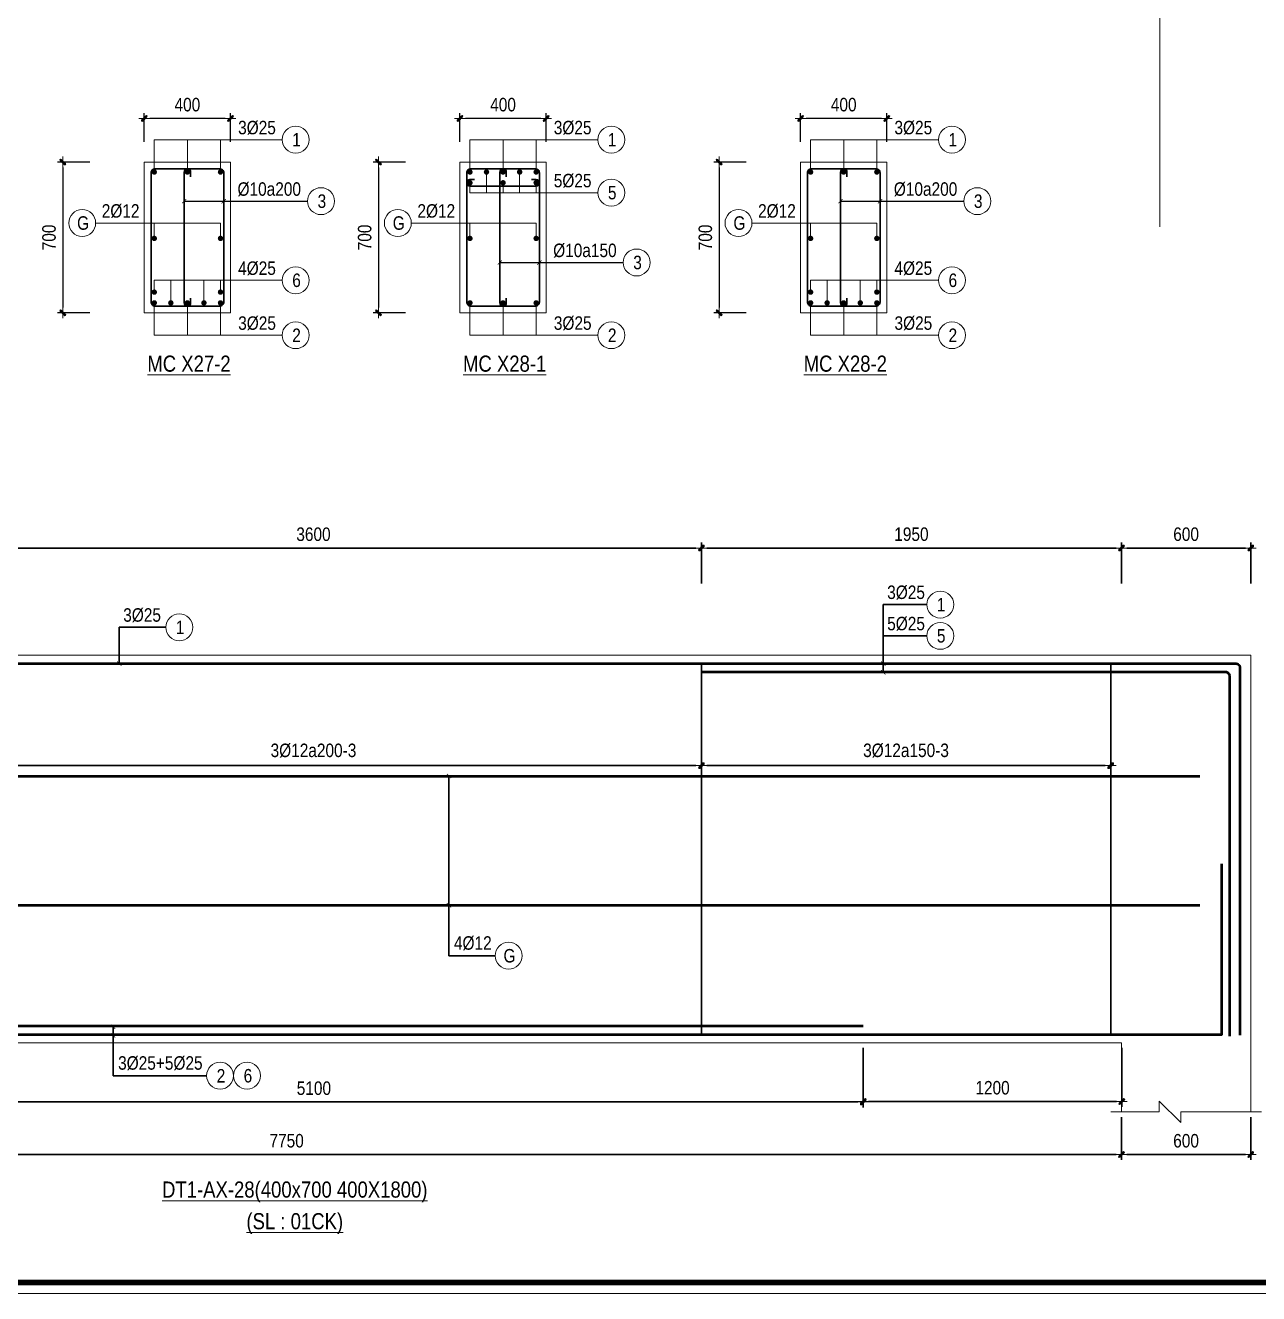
# Model space of a CAD drawing. Header units: millimetres. Extents: x 397144 to 8960116, y 345581 to 674207.
# Drawn here: x 5007877 to 5013602, y 648891 to 654778 of the extents above; entities that cross this region are included whole.
import ezdxf
from ezdxf.enums import TextEntityAlignment as Align
from ezdxf.xclip import XClip

# ---------------------------------------------------------------- set-up
doc = ezdxf.new("R2010")
doc.units = ezdxf.units.MM
doc.header["$XCLIPFRAME"] = 0
doc.header["$PDSIZE"] = -10
doc.layers.get('0').update_dxf_attribs({"linetype": 'CONTINUOUS'})
doc.layers.get('Defpoints').update_dxf_attribs({"color": 12, "linetype": 'CONTINUOUS'})
for name, color, linetype, lineweight in [('CDAI', 8, 'CONTINUOUS', 30), ('CTHEP', 2, 'CONTINUOUS', 50), ('DBAO', 3, 'CONTINUOUS', 20), ('DGIONG', 4, 'CONTINUOUS', 13), ('KTH', 150, 'CONTINUOUS', 5), ('STICK', 1, 'CONTINUOUS', 9), ('TEXT', 7, 'CONTINUOUS', 15)]:
    doc.layers.add(name, color=color, linetype=linetype, lineweight=lineweight)
doc.styles.add('Star-HelCon', font='VHELVCN_0.TTF')
doc.styles.add('TTP-HelCon', font='VHELVCN_0.TTF')
doc.styles.add('VNI-HELVE-CONDENSE', font='VHELVCN_0.TTF')
doc.dimstyles.new('kc-25', dxfattribs={"dimtxt": 62.5, "dimasz": 20, "dimexe": 20, "dimexo": 50, "dimgap": 25, "dimtad": 3, "dimdec": 0, "dimzin": 0, "dimdsep": 46, "dimtxsty": 'VNI-HELVE-CONDENSE', "dimblk": 'DIM', "dimcen": 2.5, "dimclrd": 256, "dimclre": 154, "dimclrt": 7, "dimaunit": 1, "dimadec": 0, "dimazin": 0, "dimtfac": 1, "dimtdec": 0, "dimtix": 1, "dimtmove": 0, "dimatfit": 3, "dimldrblk": 'DOT', "dimfxl": 1, "dimtolj": 1, "dimtzin": 0, "dimarcsym": 0})
doc.dimstyles.new('TTP-25', dxfattribs={"dimscale": 25, "dimtxt": 2.5, "dimasz": 1, "dimexe": 1, "dimexo": 1, "dimgap": 0.09, "dimtad": 0, "dimdec": 4, "dimrnd": 5, "dimzin": 9, "dimdsep": 46, "dimtxsty": 'TTP-HelCon', "dimblk": 'Stick1', "dimcen": 0.09, "dimdle": 1.5, "dimclrd": 256, "dimclre": 256, "dimclrt": 7, "dimadec": 0, "dimazin": 0, "dimtfac": 1, "dimtdec": 4, "dimtmove": 0, "dimatfit": 3, "dimldrblk": '_ArchTick1', "dimfxl": 1, "dimtvp": 1, "dimtolj": 1, "dimtzin": 0, "dimarcsym": 0})

# ---------------------------------------------------------------- blocks, each defined once
blk = doc.blocks.new('CHG_XX_Khung ten')
blk.add_lwpolyline([(15, 579), (826, 579), (826, 15), (15, 15)], close=True)
at = {"color": 4, "linetype": 'Continuous', "const_width": 1}
blk.add_lwpolyline([(17, 577), (824, 577), (824, 17), (17, 17)], close=True, dxfattribs=at)
blk = doc.blocks.new('Stick1')
at = {"layer": 'STICK'}
h = blk.add_hatch(color=256, dxfattribs=at)
edge = h.paths.add_edge_path()
edge.add_line((0.3, 0.5), (-0.5, -0.3))
edge.add_arc((-0.4, -0.4), 0.141, 135, 315)
edge.add_line((-0.3, -0.5), (0.5, 0.3))
edge.add_arc((0.4, 0.4), 0.141, 315, 495)
blk.add_line((1, 0), (-1, 0), dxfattribs=at)
blk.add_lwpolyline([(0.3, 0.5), (-0.5, -0.3, 1), (-0.3, -0.5), (0.5, 0.3, 1), (0.3, 0.5, 1)], format="xyb", dxfattribs=at)
blk = doc.blocks.new('*D850')
at = {"layer": 'Defpoints', "color": 0, "ltscale": 500, "transparency": 16777216}
for p in [(5008429.5, 654345.6), (5008429.5, 654212.4), (5008829.5, 654212.4)]:
    blk.add_point(p, dxfattribs=at)
at = {"layer": 'KTH', "lineweight": -2, "ltscale": 500, "transparency": 16777216}
for p, q in [((5008429.5, 654237.4), (5008429.5, 654370.6)), ((5008829.5, 654237.4), (5008829.5, 654370.6)), ((5008804.5, 654345.6), (5008454.5, 654345.6))]:
    blk.add_line(p, q, dxfattribs=at)
at = {"layer": 'KTH', "lineweight": -2, "ltscale": 500, "transparency": 16777216, "xscale": 25, "yscale": 25, "zscale": 25, "rotation": 180}
blk.add_blockref('Stick1', (5008429.5, 654345.6), dxfattribs=at)
at = {"layer": 'KTH', "lineweight": -2, "ltscale": 500, "transparency": 16777216, "xscale": 25, "yscale": 25, "zscale": 25}
blk.add_blockref('Stick1', (5008829.5, 654345.6), dxfattribs=at)
at = {"layer": 'KTH', "color": 7, "ltscale": 500, "transparency": 16777216, "insert": (5008629.5, 654409.4), "char_height": 62.5, "attachment_point": 5, "style": 'TTP-HelCon'}
blk.add_mtext('\\A1;400', dxfattribs=at)
blk = doc.blocks.new('_ArchTick1')
at = {"color": 0, "const_width": 3.81}
blk.add_lwpolyline([(-12.7, -12.7), (12.7, 12.7)], dxfattribs=at)
blk = doc.blocks.new('*D851')
at = {"layer": 'Defpoints', "color": 0, "ltscale": 500, "transparency": 16777216}
for p in [(5008201.1, 654143.4), (5008051.3, 653443.4), (5008201.1, 653443.4)]:
    blk.add_point(p, dxfattribs=at)
at = {"layer": 'KTH', "lineweight": -2, "ltscale": 500, "transparency": 16777216}
for p, q in [((5008176.1, 654143.4), (5008026.3, 654143.4)), ((5008051.3, 654118.4), (5008051.3, 653468.4)), ((5008176.1, 653443.4), (5008026.3, 653443.4))]:
    blk.add_line(p, q, dxfattribs=at)
at = {"layer": 'KTH', "lineweight": -2, "ltscale": 500, "transparency": 16777216, "xscale": 25, "yscale": 25, "zscale": 25}
for p, rotation in [((5008051.3, 654143.4), 90), ((5008051.3, 653443.4), 270)]:
    blk.add_blockref('Stick1', p, dxfattribs=dict(at, rotation=rotation))
at = {"layer": 'KTH', "color": 7, "ltscale": 500, "transparency": 16777216, "insert": (5007987.5, 653793.4), "char_height": 62.5, "attachment_point": 5, "rotation": 90, "style": 'TTP-HelCon'}
blk.add_mtext('\\A1;700', dxfattribs=at)
blk = doc.blocks.new('DIM')
h = blk.add_hatch(color=1)
h.paths.add_polyline_path([(0.49, 0.29, 1), (0.29, 0.49), (-0.19, 0), (0.19, 0)])
h.paths.add_polyline_path([(0.19, 0), (-0.19, 0), (-0.49, -0.29, 1), (-0.29, -0.49)])
at = {"color": 9}
for p, q in [((-0.19, 0), (-1.5, 0)), ((0.19, 0), (1.5, 0))]:
    blk.add_line(p, q, dxfattribs=at)
at = {"color": 1}
for p, q in [((-0.49, -0.29), (0.29, 0.49)), ((-0.29, -0.49), (0.49, 0.29)), ((-0.19, 0), (0.19, 0))]:
    blk.add_line(p, q, dxfattribs=at)
blk.add_arc((-0.39, -0.39), 0.138, 135, 315, dxfattribs=at)
blk = doc.blocks.new('*D2159')
at = {"layer": 'Defpoints', "color": 0, "transparency": 16777216}
for p in [(5292550.8, 614877.5), (5293150.9, 614877.5), (5293150.9, 614679.3)]:
    blk.add_point(p, dxfattribs=at)
at = {"layer": 'KTH', "lineweight": -2, "transparency": 16777216}
for p, q in [((5292550.8, 614852.5), (5292550.8, 614654.3)), ((5293150.9, 614852.5), (5293150.9, 614654.3)), ((5292575.8, 614679.3), (5293125.9, 614679.3))]:
    blk.add_line(p, q, dxfattribs=at)
at = {"layer": 'KTH', "lineweight": -2, "transparency": 16777216, "xscale": 25, "yscale": 25, "zscale": 25, "rotation": 180}
blk.add_blockref('Stick1', (5292550.8, 614679.3), dxfattribs=at)
at = {"layer": 'KTH', "lineweight": -2, "transparency": 16777216, "xscale": 25, "yscale": 25, "zscale": 25}
blk.add_blockref('Stick1', (5293150.9, 614679.3), dxfattribs=at)
at = {"layer": 'KTH', "color": 7, "transparency": 16777216, "insert": (5292850.8, 614743.1), "char_height": 62.5, "attachment_point": 5, "style": 'TTP-HelCon'}
blk.add_mtext('\\A1;600', dxfattribs=at)
blk = doc.blocks.new('*D2160')
at = {"layer": 'Defpoints', "color": 0, "transparency": 16777216}
for p in [(5293150.9, 617494.8), (5292550.9, 617305.8), (5293150.9, 617305.8)]:
    blk.add_point(p, dxfattribs=at)
at = {"layer": 'KTH', "lineweight": -2, "transparency": 16777216}
for p, q in [((5292550.9, 617330.8), (5292550.9, 617519.8)), ((5293150.9, 617330.8), (5293150.9, 617519.8)), ((5292575.9, 617494.8), (5293125.9, 617494.8))]:
    blk.add_line(p, q, dxfattribs=at)
at = {"layer": 'KTH', "lineweight": -2, "transparency": 16777216, "xscale": 25, "yscale": 25, "zscale": 25, "rotation": 180}
blk.add_blockref('Stick1', (5292550.9, 617494.8), dxfattribs=at)
at = {"layer": 'KTH', "lineweight": -2, "transparency": 16777216, "xscale": 25, "yscale": 25, "zscale": 25}
blk.add_blockref('Stick1', (5293150.9, 617494.8), dxfattribs=at)
at = {"layer": 'KTH', "color": 7, "transparency": 16777216, "insert": (5292850.9, 617558.6), "char_height": 62.5, "attachment_point": 5, "style": 'TTP-HelCon'}
blk.add_mtext('\\A1;600', dxfattribs=at)
blk = doc.blocks.new('*D2161')
at = {"layer": 'Defpoints', "color": 0, "transparency": 16777216}
for p in [(5290600.9, 616767.4), (5292500.8, 616767.4), (5290600.9, 616484.6)]:
    blk.add_point(p, dxfattribs=at)
at = {"layer": 'KTH', "lineweight": -2, "transparency": 16777216}
for p, q in [((5290600.9, 616742.4), (5290600.9, 616459.6)), ((5292500.8, 616742.4), (5292500.8, 616459.6)), ((5292475.8, 616484.6), (5290625.9, 616484.6))]:
    blk.add_line(p, q, dxfattribs=at)
at = {"layer": 'KTH', "lineweight": -2, "transparency": 16777216, "xscale": 25, "yscale": 25, "zscale": 25, "rotation": 180}
blk.add_blockref('Stick1', (5290600.9, 616484.6), dxfattribs=at)
at = {"layer": 'KTH', "lineweight": -2, "transparency": 16777216, "xscale": 25, "yscale": 25, "zscale": 25}
blk.add_blockref('Stick1', (5292500.8, 616484.6), dxfattribs=at)
at = {"layer": 'KTH', "color": 7, "transparency": 16777216, "insert": (5291550.8, 616554.6), "char_height": 62.5, "attachment_point": 5, "style": 'TTP-HelCon'}
blk.add_mtext('\\A1;3Þ12a150-3', dxfattribs=at)
blk = doc.blocks.new('*D1705')
at = {"layer": 'Defpoints', "color": 0, "transparency": 16777216}
for p in [(5292550.8, 614877.5), (5284800.9, 614841.1), (5292550.8, 614679.3)]:
    blk.add_point(p, dxfattribs=at)
at = {"layer": 'KTH', "lineweight": -2, "transparency": 16777216}
for p, q in [((5292550.8, 614852.5), (5292550.8, 614654.3)), ((5284800.9, 614816.1), (5284800.9, 614654.3)), ((5284825.9, 614679.3), (5292525.8, 614679.3))]:
    blk.add_line(p, q, dxfattribs=at)
at = {"layer": 'KTH', "lineweight": -2, "transparency": 16777216, "xscale": 25, "yscale": 25, "zscale": 25, "rotation": 180}
blk.add_blockref('Stick1', (5284800.9, 614679.3), dxfattribs=at)
at = {"layer": 'KTH', "lineweight": -2, "transparency": 16777216, "xscale": 25, "yscale": 25, "zscale": 25}
blk.add_blockref('Stick1', (5292550.8, 614679.3), dxfattribs=at)
at = {"layer": 'KTH', "color": 7, "transparency": 16777216, "insert": (5288675.8, 614743.1), "char_height": 62.5, "attachment_point": 5, "style": 'TTP-HelCon'}
blk.add_mtext('\\A1;7750', dxfattribs=at)
blk = doc.blocks.new('*D2143')
at = {"layer": 'Defpoints', "color": 0, "transparency": 16777216}
for p in [(5292550.9, 617494.8), (5290600.9, 617305.8), (5292550.9, 617305.8)]:
    blk.add_point(p, dxfattribs=at)
at = {"layer": 'KTH', "lineweight": -2, "transparency": 16777216}
for p, q in [((5290600.9, 617330.8), (5290600.9, 617519.8)), ((5292550.9, 617330.8), (5292550.9, 617519.8)), ((5290625.9, 617494.8), (5292525.9, 617494.8))]:
    blk.add_line(p, q, dxfattribs=at)
at = {"layer": 'KTH', "lineweight": -2, "transparency": 16777216, "xscale": 25, "yscale": 25, "zscale": 25, "rotation": 180}
blk.add_blockref('Stick1', (5290600.9, 617494.8), dxfattribs=at)
at = {"layer": 'KTH', "lineweight": -2, "transparency": 16777216, "xscale": 25, "yscale": 25, "zscale": 25}
blk.add_blockref('Stick1', (5292550.9, 617494.8), dxfattribs=at)
at = {"layer": 'KTH', "color": 7, "transparency": 16777216, "insert": (5291575.9, 617558.6), "char_height": 62.5, "attachment_point": 5, "style": 'TTP-HelCon'}
blk.add_mtext('\\A1;1950', dxfattribs=at)
blk = doc.blocks.new('*D2145')
at = {"layer": 'Defpoints', "color": 0, "transparency": 16777216}
for p in [(5290600.9, 617494.6), (5290600.9, 617330.8), (5286999.9, 617305.6)]:
    blk.add_point(p, dxfattribs=at)
at = {"layer": 'KTH', "lineweight": -2, "transparency": 16777216}
for p, q in [((5286999.9, 617330.6), (5286999.9, 617519.6)), ((5290600.9, 617355.8), (5290600.9, 617519.6)), ((5287024.9, 617494.6), (5290575.9, 617494.6))]:
    blk.add_line(p, q, dxfattribs=at)
at = {"layer": 'KTH', "lineweight": -2, "transparency": 16777216, "xscale": 25, "yscale": 25, "zscale": 25, "rotation": 180}
blk.add_blockref('Stick1', (5286999.9, 617494.6), dxfattribs=at)
at = {"layer": 'KTH', "lineweight": -2, "transparency": 16777216, "xscale": 25, "yscale": 25, "zscale": 25}
blk.add_blockref('Stick1', (5290600.9, 617494.6), dxfattribs=at)
at = {"layer": 'KTH', "color": 7, "transparency": 16777216, "insert": (5288800.4, 617558.4), "char_height": 62.5, "attachment_point": 5, "style": 'TTP-HelCon'}
blk.add_mtext('\\A1;3600', dxfattribs=at)
blk = doc.blocks.new('*D2146')
at = {"layer": 'Defpoints', "color": 0, "transparency": 16777216}
for p in [(5286999.9, 616767.5), (5290600.9, 616647.6), (5286999.9, 616484.5)]:
    blk.add_point(p, dxfattribs=at)
at = {"layer": 'KTH', "lineweight": -2, "transparency": 16777216}
for p, q in [((5286999.9, 616742.5), (5286999.9, 616459.5)), ((5290600.9, 616622.6), (5290600.9, 616459.5)), ((5290575.9, 616484.5), (5287024.9, 616484.5))]:
    blk.add_line(p, q, dxfattribs=at)
at = {"layer": 'KTH', "lineweight": -2, "transparency": 16777216, "xscale": 25, "yscale": 25, "zscale": 25, "rotation": 180}
blk.add_blockref('Stick1', (5286999.9, 616484.5), dxfattribs=at)
at = {"layer": 'KTH', "lineweight": -2, "transparency": 16777216, "xscale": 25, "yscale": 25, "zscale": 25}
blk.add_blockref('Stick1', (5290600.9, 616484.5), dxfattribs=at)
at = {"layer": 'KTH', "color": 7, "transparency": 16777216, "insert": (5288800.4, 616554.4), "char_height": 62.5, "attachment_point": 5, "style": 'TTP-HelCon'}
blk.add_mtext('\\A1;3Þ12a200-3', dxfattribs=at)
blk = doc.blocks.new('*D2151')
at = {"layer": 'Defpoints', "color": 0, "transparency": 16777216}
for p in [(5286252.4, 615197.5), (5291352.4, 615134.8), (5291352.4, 614923.3)]:
    blk.add_point(p, dxfattribs=at)
at = {"layer": 'KTH', "lineweight": -2, "transparency": 16777216}
for p, q in [((5286252.4, 615172.5), (5286252.4, 614898.3)), ((5291352.4, 615109.8), (5291352.4, 614898.3)), ((5286277.4, 614923.3), (5291327.4, 614923.3))]:
    blk.add_line(p, q, dxfattribs=at)
at = {"layer": 'KTH', "lineweight": -2, "transparency": 16777216, "xscale": 25, "yscale": 25, "zscale": 25, "rotation": 180}
blk.add_blockref('Stick1', (5286252.4, 614923.3), dxfattribs=at)
at = {"layer": 'KTH', "lineweight": -2, "transparency": 16777216, "xscale": 25, "yscale": 25, "zscale": 25}
blk.add_blockref('Stick1', (5291352.4, 614923.3), dxfattribs=at)
at = {"layer": 'KTH', "color": 7, "transparency": 16777216, "insert": (5288802.4, 614987.1), "char_height": 62.5, "attachment_point": 5, "style": 'TTP-HelCon'}
blk.add_mtext('\\A1;5100', dxfattribs=at)
blk = doc.blocks.new('*D2152')
at = {"layer": 'Defpoints', "color": 0, "transparency": 16777216}
for p in [(5291352.4, 615199.5), (5292552.4, 615199.5), (5292552.4, 614925.3)]:
    blk.add_point(p, dxfattribs=at)
at = {"layer": 'KTH', "lineweight": -2, "transparency": 16777216}
for p, q in [((5291352.4, 615174.5), (5291352.4, 614900.3)), ((5292552.4, 615174.5), (5292552.4, 614900.3)), ((5291377.4, 614925.3), (5292527.4, 614925.3))]:
    blk.add_line(p, q, dxfattribs=at)
at = {"layer": 'KTH', "lineweight": -2, "transparency": 16777216, "xscale": 25, "yscale": 25, "zscale": 25, "rotation": 180}
blk.add_blockref('Stick1', (5291352.4, 614925.3), dxfattribs=at)
at = {"layer": 'KTH', "lineweight": -2, "transparency": 16777216, "xscale": 25, "yscale": 25, "zscale": 25}
blk.add_blockref('Stick1', (5292552.4, 614925.3), dxfattribs=at)
at = {"layer": 'KTH', "color": 7, "transparency": 16777216, "insert": (5291952.4, 614989.1), "char_height": 62.5, "attachment_point": 5, "style": 'TTP-HelCon'}
blk.add_mtext('\\A1;1200', dxfattribs=at)
blk = doc.blocks.new('AX-39')
at = {"layer": 'CTHEP'}
blk.add_line((5210975.04145, 681013.42943), (5247672.67727, 681013.45884), dxfattribs=at)
blk.add_lwpolyline([(5210787.11638, 680705.47081), (5210787.11638, 681304.42943, -0.414213562), (5210807.11638, 681324.42943), (5247822.11639, 681324.37324, -0.414213562), (5247842.11639, 681304.37324), (5247842.11639, 680698.9725)], format="xyb", dxfattribs=at)
blk.add_lwpolyline([(5210824.90854, 681240.70867), (5210824.90854, 680702.42943), (5247796.89795, 680702.42746), (5247796.89795, 681150.21806)], dxfattribs=at)
at = {"layer": 'DBAO'}
for p, q in [((5247892.11639, 681363.14963), (5210742.11638, 681363.43576)), ((5219342.11639, 680663.37313), (5226742.11639, 680663.37313))]:
    blk.add_line(p, q, dxfattribs=at)
blk = doc.blocks.new('*D1910')
at = {"layer": 'Defpoints', "color": 0, "ltscale": 500, "transparency": 16777216}
for p in [(5009894.7, 654345.6), (5009894.7, 654212.4), (5010294.7, 654212.4)]:
    blk.add_point(p, dxfattribs=at)
at = {"layer": 'KTH', "lineweight": -2, "ltscale": 500, "transparency": 16777216}
for p, q in [((5009894.7, 654237.4), (5009894.7, 654370.6)), ((5010294.7, 654237.4), (5010294.7, 654370.6)), ((5010269.7, 654345.6), (5009919.7, 654345.6))]:
    blk.add_line(p, q, dxfattribs=at)
at = {"layer": 'KTH', "lineweight": -2, "ltscale": 500, "transparency": 16777216, "xscale": 25, "yscale": 25, "zscale": 25, "rotation": 180}
blk.add_blockref('Stick1', (5009894.7, 654345.6), dxfattribs=at)
at = {"layer": 'KTH', "lineweight": -2, "ltscale": 500, "transparency": 16777216, "xscale": 25, "yscale": 25, "zscale": 25}
blk.add_blockref('Stick1', (5010294.7, 654345.6), dxfattribs=at)
at = {"layer": 'KTH', "color": 7, "ltscale": 500, "transparency": 16777216, "insert": (5010094.7, 654409.4), "char_height": 62.5, "attachment_point": 5, "style": 'TTP-HelCon'}
blk.add_mtext('\\A1;400', dxfattribs=at)
blk = doc.blocks.new('*D1911')
at = {"layer": 'Defpoints', "color": 0, "ltscale": 500, "transparency": 16777216}
for p in [(5009666.3, 654143.4), (5009516.5, 653443.4), (5009666.3, 653443.4)]:
    blk.add_point(p, dxfattribs=at)
at = {"layer": 'KTH', "lineweight": -2, "ltscale": 500, "transparency": 16777216}
for p, q in [((5009641.3, 654143.4), (5009491.5, 654143.4)), ((5009516.5, 654118.4), (5009516.5, 653468.4)), ((5009641.3, 653443.4), (5009491.5, 653443.4))]:
    blk.add_line(p, q, dxfattribs=at)
at = {"layer": 'KTH', "lineweight": -2, "ltscale": 500, "transparency": 16777216, "xscale": 25, "yscale": 25, "zscale": 25}
for p, rotation in [((5009516.5, 654143.4), 90), ((5009516.5, 653443.4), 270)]:
    blk.add_blockref('Stick1', p, dxfattribs=dict(at, rotation=rotation))
at = {"layer": 'KTH', "color": 7, "ltscale": 500, "transparency": 16777216, "insert": (5009452.6, 653793.4), "char_height": 62.5, "attachment_point": 5, "rotation": 90, "style": 'TTP-HelCon'}
blk.add_mtext('\\A1;700', dxfattribs=at)
blk = doc.blocks.new('*D1912')
at = {"layer": 'Defpoints', "color": 0, "ltscale": 500, "transparency": 16777216}
for p in [(5011475.9, 654345.6), (5011475.9, 654212.4), (5011875.9, 654212.4)]:
    blk.add_point(p, dxfattribs=at)
at = {"layer": 'KTH', "lineweight": -2, "ltscale": 500, "transparency": 16777216}
for p, q in [((5011475.9, 654237.4), (5011475.9, 654370.6)), ((5011875.9, 654237.4), (5011875.9, 654370.6)), ((5011850.9, 654345.6), (5011500.9, 654345.6))]:
    blk.add_line(p, q, dxfattribs=at)
at = {"layer": 'KTH', "lineweight": -2, "ltscale": 500, "transparency": 16777216, "xscale": 25, "yscale": 25, "zscale": 25, "rotation": 180}
blk.add_blockref('Stick1', (5011475.9, 654345.6), dxfattribs=at)
at = {"layer": 'KTH', "lineweight": -2, "ltscale": 500, "transparency": 16777216, "xscale": 25, "yscale": 25, "zscale": 25}
blk.add_blockref('Stick1', (5011875.9, 654345.6), dxfattribs=at)
at = {"layer": 'KTH', "color": 7, "ltscale": 500, "transparency": 16777216, "insert": (5011675.9, 654409.4), "char_height": 62.5, "attachment_point": 5, "style": 'TTP-HelCon'}
blk.add_mtext('\\A1;400', dxfattribs=at)
blk = doc.blocks.new('*D1913')
at = {"layer": 'Defpoints', "color": 0, "ltscale": 500, "transparency": 16777216}
for p in [(5011247.6, 654143.4), (5011097.7, 653443.4), (5011247.6, 653443.4)]:
    blk.add_point(p, dxfattribs=at)
at = {"layer": 'KTH', "lineweight": -2, "ltscale": 500, "transparency": 16777216}
for p, q in [((5011222.6, 654143.4), (5011072.7, 654143.4)), ((5011097.7, 654118.4), (5011097.7, 653468.4)), ((5011222.6, 653443.4), (5011072.7, 653443.4))]:
    blk.add_line(p, q, dxfattribs=at)
at = {"layer": 'KTH', "lineweight": -2, "ltscale": 500, "transparency": 16777216, "xscale": 25, "yscale": 25, "zscale": 25}
for p, rotation in [((5011097.7, 654143.4), 90), ((5011097.7, 653443.4), 270)]:
    blk.add_blockref('Stick1', p, dxfattribs=dict(at, rotation=rotation))
at = {"layer": 'KTH', "color": 7, "ltscale": 500, "transparency": 16777216, "insert": (5011033.9, 653793.4), "char_height": 62.5, "attachment_point": 5, "rotation": 90, "style": 'TTP-HelCon'}
blk.add_mtext('\\A1;700', dxfattribs=at)
blk = doc.blocks.new('AX-28')
at = {"layer": 'CDAI', "ltscale": 52.5}
for p, q in [((5290600.85847, 616962.16841), (5290600.85847, 615236.40587)), ((5292500.84035, 616962.4021), (5292500.84035, 615232.4021))]:
    blk.add_line(p, q, dxfattribs=at)
at = {"layer": 'CTHEP'}
for p, q in [((5277868.93502, 616436.45263), (5292913.80704, 616436.39737)), ((5277868.93502, 615836.45263), (5292913.80704, 615836.39737)), ((5286252.39983, 615276.50573), (5291352.3726, 615276.45187))]:
    blk.add_line(p, q, dxfattribs=at)
blk.add_lwpolyline([(5264065.14349, 616958.44104), (5293080.85847, 616958.39699, -0.414213562), (5293100.85847, 616938.39699), (5293100.85847, 615232.99626)], format="xyb", dxfattribs=at)
at = {"layer": 'CTHEP', "flags": 128}
blk.add_lwpolyline([(5293053.99908, 615228.74231), (5293053.99908, 616898.45273, 0.4142161428), (5293033.99891, 616918.45273), (5290600.85847, 616918.45273)], format="xyb", dxfattribs=at)
at = {"layer": 'CTHEP'}
blk.add_lwpolyline([(5277716.30326, 616170.35098), (5277716.30326, 615236.45319), (5293016.3719, 615236.39699), (5293016.3719, 616028.63979)], dxfattribs=at)
at = {"layer": 'DBAO'}
for p, q in [((5293150.85847, 616997.17339), (5264000.85115, 616997.3979)), ((5293150.85847, 614877.44987), (5293150.85847, 616997.17339)), ((5285050.85847, 615197.39689), (5292550.84374, 615197.31747)), ((5292550.84035, 614877.45319), (5292550.84374, 615197.39689))]:
    blk.add_line(p, q, dxfattribs=at)
at = {"layer": 'DGIONG'}
blk.add_lwpolyline([(5292500.8677, 614877.45319), (5292725.8677, 614877.45319), (5292725.8677, 614927.45319), (5292825.8677, 614827.45319), (5292825.8677, 614877.45319), (5293200.86695, 614877.44936)], dxfattribs=at)
for centre in [(5291709.8975, 617232.29582), (5288177.53593, 617126.87669), (5291709.8975, 617086.99682), (5289706.13579, 615602.24641), (5288367.01328, 615045.32333), (5288492.01328, 615045.32333)]:
    blk.add_circle(centre, 62.5, dxfattribs=at)
at = {"layer": 'TEXT', "style": 'TTP-HelCon'}
for s, p in [('3Þ25', (5291463.38744, 617258.14876)), ('3Þ25', (5287917.41205, 617152.72964)), ('5Þ25', (5291463.38744, 617112.84976)), ('4Þ12', (5289452.32792, 615630.14347)), ('3Þ25+5Þ25', (5287893.57205, 615073.22038))]:
    blk.add_text(s, height=62.5, dxfattribs=at).set_placement(p)
at = {"layer": 'TEXT', "style": 'Star-HelCon'}
for s, p in [('1', (5291714.06416, 617232.29582)), ('1', (5288181.7026, 617126.87669)), ('5', (5291714.06416, 617086.99682)), ('G', (5289710.30246, 615602.24641)), ('2', (5288371.17995, 615045.32333)), ('6', (5288496.17995, 615045.32333))]:
    blk.add_text(s, height=62.5, dxfattribs=at).set_placement(p, align=Align.MIDDLE)
at = {"layer": 'TEXT', "style": 'TTP-HelCon'}
for s, p in [('%%UDT1-AX-28(400x700 400X1800)', (5288713.59939, 614479.38408)), ('%%U(SL : 01CK)', (5288713.59939, 614332.48948))]:
    blk.add_text(s, height=75, dxfattribs=at).set_placement(p, align=Align.CENTER)
at = {"layer": 'KTH'}
for base, p1, p2, picture, middle in [((5290600.85847, 617494.56275), (5286999.88305, 617305.56275), (5290600.85847, 617330.79644), '*D2145', (5288800.37076, 617558.39608)), ((5292552.3726, 614925.29471), (5291352.3726, 615199.5269), (5292552.3726, 615199.51255), '*D2152', (5291952.3726, 614989.12804)), ((5291352.3726, 614923.28969), (5286252.39983, 615197.50754), (5291352.3726, 615134.84065), '*D2151', (5288802.38621, 614987.12302))]:
    dim = blk.add_linear_dim(base=base, p1=p1, p2=p2, dimstyle='TTP-25', override={"dimtmove": 1}, dxfattribs=at)
    dim.commit()
    dim.dimension.update_dxf_attribs({"geometry": picture, "text_midpoint": middle})
for base, p1, p2, picture, middle in [((5292550.85847, 617494.79644), (5290600.85847, 617305.79644), (5292550.85847, 617305.79644), '*D2143', (5291575.85847, 617558.62978)), ((5293150.85847, 617494.79644), (5292550.85847, 617305.79133), (5293150.85847, 617305.79133), '*D2160', (5292850.85847, 617558.62978)), ((5292550.84035, 614679.26023), (5284800.85847, 614841.07695), (5292550.84035, 614877.45319), '*D1705', (5288675.84941, 614743.09356)), ((5293150.85847, 614679.26587), (5292550.84035, 614877.45319), (5293150.85847, 614877.45319), '*D2159', (5292850.84941, 614743.0992))]:
    dim = blk.add_linear_dim(base=base, p1=p1, p2=p2, angle=180, dimstyle='TTP-25', override={"dimtmove": 1}, dxfattribs=at)
    dim.commit()
    dim.dimension.update_dxf_attribs({"geometry": picture, "text_midpoint": middle})
for base, p1, p2, text, picture, middle in [((5286999.88305, 616484.49257), (5290600.85847, 616647.57285), (5286999.88305, 616767.54708), '3Þ12a200-3', '*D2146', (5288800.37076, 616554.40923)), ((5290600.85847, 616484.63754), (5292500.84035, 616767.4021), (5290600.85847, 616767.4021), '3Þ12a150-3', '*D2161', (5291550.84941, 616554.5542))]:
    dim = blk.add_linear_dim(base=base, p1=p1, p2=p2, angle=180, text=text, dimstyle='TTP-25', override={"dimtmove": 1}, dxfattribs=at)
    dim.commit()
    dim.dimension.update_dxf_attribs({"geometry": picture, "text_midpoint": middle})
at = {"layer": 'DGIONG'}
for points in [[(5291444.87568, 616958.48771), (5291444.87541, 617232.29582), (5291647.3975, 617232.29582)], [(5287898.90028, 616958.36759), (5287898.90002, 617126.87669), (5288115.03593, 617126.87669)], [(5291444.87532, 616918.48771), (5291444.87506, 617086.99682), (5291647.39714, 617086.99682)], [(5289429.31942, 616436.44087), (5289429.31809, 615602.24641), (5289643.63799, 615602.24641)], [(5289429.31722, 615836.44087), (5289429.31589, 615602.24641), (5289643.63579, 615602.24641)], [(5287870.56028, 615272.39693), (5287870.56002, 615045.32333), (5288304.51328, 615045.32333)], [(5287870.56028, 615232.36759), (5287870.56002, 615045.32333), (5288304.51328, 615045.32333)]]:
    blk.add_leader(points, dimstyle='kc-25', override={"dimtad": 0, "dimldrblk": 'ArchTick', "dimfxl": 100, "dimarcsym": 1}, dxfattribs=at)

msp = doc.modelspace()

# ---------------------------------------------------------------- block references
at = {"layer": 'DBAO'}
ref = msp.add_blockref('AX-39', (-206900.63462, -28128.673), dxfattribs=at)
XClip(ref).set_block_clipping_path([(5226626.9886538107, 679736.3085963837), (5239992.9807889815, 682021.5505509712)])
ref = msp.add_blockref('AX-39', (-219265.51605, -30762.34592), dxfattribs=at)
XClip(ref).set_block_clipping_path([(5239000.2721931562, 679728.7219401272), (5248003.1693263389, 682021.5505509712)])
at = {"layer": 'KTH', "ltscale": 0.8, "xscale": 25.92478421702978, "yscale": 25.92478421702978, "zscale": 25.92478421702978}
msp.add_blockref('CHG_XX_Khung ten', (4997258.83027, 648501.85593), dxfattribs=at)

# ---------------------------------------------------------------- next in the draw order: linework, layer by layer
at = {"layer": 'CDAI', "ltscale": 0.8}
msp.add_lwpolyline([(4997699.5516, 663460.45642), (5015069.15702, 663460.45642), (5015069.15702, 648942.57726), (4997699.5516, 648942.57726)], close=True, dxfattribs=at)
msp.add_lwpolyline([(4997699.5516, 663460.45642), (5015069.15702, 663460.45642), (5015069.15702, 648942.57726), (4997699.5516, 648942.57726)], close=True, dxfattribs=at)
msp.add_lwpolyline([(4997699.5516, 663460.45642), (5015069.15702, 663460.45642), (5015069.15702, 648942.57726), (4997699.5516, 648942.57726)], close=True, dxfattribs=at)
at = {"layer": 'CDAI'}
for points in [[(5008479.52039, 654112.10129), (5008779.52039, 654112.10129, -0.4142135624), (5008798.27039, 654093.35129), (5008798.27039, 653493.35129, -0.4142135624), (5008779.52039, 653474.60129), (5008479.52039, 653474.60129, -0.4142135624), (5008460.77039, 653493.35129), (5008460.77039, 654093.35129, -0.4142135624)], [(5009944.68616, 654112.10129), (5010244.68616, 654112.10129, -0.4142135624), (5010263.43616, 654093.35129), (5010263.43616, 653493.35129, -0.4142135624), (5010244.68616, 653474.60129), (5009944.68616, 653474.60129, -0.4142135624), (5009925.93616, 653493.35129), (5009925.93616, 654093.35129, -0.4142135624)], [(5011525.92632, 654112.10129), (5011825.92632, 654112.10129, -0.4142135624), (5011844.67632, 654093.35129), (5011844.67632, 653493.35129, -0.4142135624), (5011825.92632, 653474.60129), (5011525.92632, 653474.60129, -0.4142135624), (5011507.17632, 653493.35129), (5011507.17632, 654093.35129, -0.4142135624)]]:
    msp.add_lwpolyline(points, format="xyb", close=True, dxfattribs=at)
for points in [[(5008644.52039, 654075.1813), (5008644.52039, 654097.10129, 0.4142135624), (5008629.52039, 654112.10129), (5008629.52039, 654112.10129, 0.4142135624), (5008614.52039, 654097.10129), (5008614.52039, 653489.60129, 0.4142135624), (5008629.52039, 653474.60129), (5008629.52039, 653474.60129, 0.4142135624), (5008644.52039, 653489.60129), (5008644.52039, 653511.52128)], [(5009962.85615, 654062.10129), (5009940.93616, 654062.10129, 0.4142135624), (5009925.93616, 654047.10129), (5009925.93616, 654047.10129, 0.4142135624), (5009940.93616, 654032.10129), (5010248.43616, 654032.10129, 0.4142135624), (5010263.43616, 654047.10129), (5010263.43616, 654047.10129, 0.4142135624), (5010248.43616, 654062.10129), (5010226.51617, 654062.10129)], [(5010109.68616, 654075.1813), (5010109.68616, 654097.10129, 0.4142135624), (5010094.68616, 654112.10129), (5010094.68616, 654112.10129, 0.4142135624), (5010079.68616, 654097.10129), (5010079.68616, 653489.60129, 0.4142135624), (5010094.68616, 653474.60129), (5010094.68616, 653474.60129, 0.4142135624), (5010109.68616, 653489.60129), (5010109.68616, 653511.52128)], [(5011690.92632, 654075.1813), (5011690.92632, 654097.10129, 0.4142135624), (5011675.92632, 654112.10129), (5011675.92632, 654112.10129, 0.4142135624), (5011660.92632, 654097.10129), (5011660.92632, 653489.60129, 0.4142135624), (5011675.92632, 653474.60129), (5011675.92632, 653474.60129, 0.4142135624), (5011690.92632, 653489.60129), (5011690.92632, 653511.52128)]]:
    msp.add_lwpolyline(points, format="xyb", dxfattribs=at)
at = {"layer": 'CTHEP', "const_width": 12.5}
for points in [[(5008469.52039, 654097.10129, 1), (5008482.02039, 654097.10129, 1)], [(5008623.27039, 654097.10129, 1), (5008635.77039, 654097.10129, 1)], [(5008777.02039, 654097.10129, 1), (5008789.52039, 654097.10129, 1)], [(5009934.68616, 654097.10129, 1), (5009947.18616, 654097.10129, 1)], [(5009934.68616, 654047.10129, 1), (5009947.18616, 654047.10129, 1)], [(5010011.56116, 654097.10129, 1), (5010024.06116, 654097.10129, 1)], [(5010088.43616, 654097.10129, 1), (5010100.93616, 654097.10129, 1)], [(5010088.43616, 654047.10129, 1), (5010100.93616, 654047.10129, 1)], [(5010177.81116, 654097.10129, -1), (5010165.31116, 654097.10129, -1)], [(5010242.18616, 654097.10129, 1), (5010254.68616, 654097.10129, 1)], [(5010242.18616, 654047.10129, 1), (5010254.68616, 654047.10129, 1)], [(5011515.92632, 654097.10129, 1), (5011528.42632, 654097.10129, 1)], [(5011669.67632, 654097.10129, 1), (5011682.17632, 654097.10129, 1)], [(5011823.42632, 654097.10129, 1), (5011835.92632, 654097.10129, 1)], [(5008482.02039, 653788.94435, -1), (5008469.52039, 653788.94435, -1)], [(5008789.52039, 653788.94435, -1), (5008777.02039, 653788.94435, -1)], [(5009947.18616, 653788.94435, -1), (5009934.68616, 653788.94435, -1)], [(5010254.68616, 653788.94435, -1), (5010242.18616, 653788.94435, -1)], [(5011528.42632, 653788.94435, -1), (5011515.92632, 653788.94435, -1)], [(5011835.92632, 653788.94435, -1), (5011823.42632, 653788.94435, -1)], [(5008469.52039, 653539.60129, 1), (5008482.02039, 653539.60129, 1)], [(5008777.02039, 653539.60129, 1), (5008789.52039, 653539.60129, 1)], [(5011515.92632, 653539.60129, 1), (5011528.42632, 653539.60129, 1)], [(5011823.42632, 653539.60129, 1), (5011835.92632, 653539.60129, 1)], [(5008469.52039, 653489.60129, 1), (5008482.02039, 653489.60129, 1)], [(5008546.39539, 653489.60129, 1), (5008558.89539, 653489.60129, 1)], [(5008623.27039, 653489.60129, 1), (5008635.77039, 653489.60129, 1)], [(5008700.14539, 653489.60129, 1), (5008712.64539, 653489.60129, 1)], [(5008777.02039, 653489.60129, 1), (5008789.52039, 653489.60129, 1)], [(5009934.68616, 653489.60129, 1), (5009947.18616, 653489.60129, 1)], [(5010088.43616, 653489.60129, 1), (5010100.93616, 653489.60129, 1)], [(5010242.18616, 653489.60129, 1), (5010254.68616, 653489.60129, 1)], [(5011515.92632, 653489.60129, 1), (5011528.42632, 653489.60129, 1)], [(5011592.80132, 653489.60129, 1), (5011605.30132, 653489.60129, 1)], [(5011669.67632, 653489.60129, 1), (5011682.17632, 653489.60129, 1)], [(5011746.55132, 653489.60129, 1), (5011759.05132, 653489.60129, 1)], [(5011823.42632, 653489.60129, 1), (5011835.92632, 653489.60129, 1)]]:
    msp.add_lwpolyline(points, format="xyb", close=True, dxfattribs=at)
at = {"layer": 'DBAO', "flags": 128}
for points in [[(5008429.52039, 654143.35129), (5008829.52039, 654143.35129)], [(5008829.52039, 654143.35129), (5008829.52039, 653443.35129), (5008429.52039, 653443.35129), (5008429.52039, 654143.35129)], [(5009894.68616, 654143.35129), (5010294.68616, 654143.35129)], [(5010294.68616, 654143.35129), (5010294.68616, 653443.35129), (5009894.68616, 653443.35129), (5009894.68616, 654143.35129)], [(5011475.92632, 654143.35129), (5011875.92632, 654143.35129)], [(5011875.92632, 654143.35129), (5011875.92632, 653443.35129), (5011475.92632, 653443.35129), (5011475.92632, 654143.35129)]]:
    msp.add_lwpolyline(points, dxfattribs=at)
at = {"layer": 'DGIONG'}
for p, q in [((5008475.77039, 654097.10129), (5008475.77039, 654247.10129)), ((5008475.77039, 654247.10129), (5009069.52039, 654247.10129)), ((5008629.52039, 654097.10129), (5008629.52039, 654247.10129)), ((5008783.27039, 654097.10129), (5008783.27039, 654247.10129)), ((5009940.93616, 654097.10129), (5009940.93616, 654247.10129)), ((5009940.93616, 654247.10129), (5010534.68616, 654247.10129)), ((5010094.68616, 654097.10129), (5010094.68616, 654247.10129)), ((5010248.43616, 654097.10129), (5010248.43616, 654247.10129)), ((5011522.17632, 654097.10129), (5011522.17632, 654247.10129)), ((5011522.17632, 654247.10129), (5012115.92632, 654247.10129)), ((5011675.92632, 654097.10129), (5011675.92632, 654247.10129)), ((5011829.67632, 654097.10129), (5011829.67632, 654247.10129)), ((5010017.81116, 654097.10129), (5010017.81116, 654001.05679)), ((5010171.56116, 654097.10129), (5010171.56116, 654001.05679)), ((5009940.93616, 654047.10129), (5009940.93616, 654001.05679)), ((5009940.93616, 654001.05679), (5010534.68616, 654001.05679)), ((5010094.68616, 654047.10129), (5010094.68616, 654001.05679)), ((5010248.43616, 654047.10129), (5010248.43616, 654001.05679)), ((5008783.27039, 653860.32614), (5008203.72288, 653860.32614)), ((5008475.77039, 653788.94435), (5008475.77039, 653860.32614)), ((5008783.27039, 653788.94435), (5008783.27039, 653860.32614)), ((5010248.43616, 653860.32614), (5009668.88865, 653860.32614)), ((5009940.93616, 653788.94435), (5009940.93616, 653860.32614)), ((5010248.43616, 653788.94435), (5010248.43616, 653860.32614)), ((5011829.67632, 653860.32614), (5011250.12881, 653860.32614)), ((5011522.17632, 653788.94435), (5011522.17632, 653860.32614)), ((5011829.67632, 653788.94435), (5011829.67632, 653860.32614)), ((5008475.77039, 653594.52226), (5009069.52039, 653594.52226)), ((5008475.77039, 653539.60129), (5008475.77039, 653594.52226)), ((5008552.64539, 653489.60129), (5008552.64539, 653594.52226)), ((5008706.39539, 653489.60129), (5008706.39539, 653594.52226)), ((5008783.27039, 653539.60129), (5008783.27039, 653594.52226)), ((5011522.17632, 653594.52226), (5012115.92632, 653594.52226)), ((5011522.17632, 653539.60129), (5011522.17632, 653594.52226)), ((5011599.05132, 653489.60129), (5011599.05132, 653594.52226)), ((5011752.80132, 653489.60129), (5011752.80132, 653594.52226)), ((5011829.67632, 653539.60129), (5011829.67632, 653594.52226)), ((5008475.77039, 653339.60129), (5008475.77039, 653489.60129)), ((5008629.52039, 653339.60129), (5008629.52039, 653489.60129)), ((5008783.27039, 653339.60129), (5008783.27039, 653489.60129)), ((5009940.93616, 653339.60129), (5009940.93616, 653489.60129)), ((5010094.68616, 653339.60129), (5010094.68616, 653489.60129)), ((5010248.43616, 653339.60129), (5010248.43616, 653489.60129)), ((5011522.17632, 653339.60129), (5011522.17632, 653489.60129)), ((5011675.92632, 653339.60129), (5011675.92632, 653489.60129)), ((5011829.67632, 653339.60129), (5011829.67632, 653489.60129)), ((5008475.77039, 653339.60129), (5009069.52039, 653339.60129)), ((5009940.93616, 653339.60129), (5010534.68616, 653339.60129)), ((5011522.17632, 653339.60129), (5012115.92632, 653339.60129))]:
    msp.add_line(p, q, dxfattribs=at)
msp.add_lwpolyline([(5013143.83528, 657147.91618), (5013143.83528, 656331.41781), (5013193.83528, 656331.41781), (5013093.83528, 656231.41781), (5013143.83528, 656231.41781), (5013143.83528, 653842.39081)], dxfattribs=at)
for centre in [(5009132.02039, 654247.10129), (5010597.18616, 654247.10129), (5012178.42632, 654247.10129), (5010597.18616, 654001.05679), (5009249.6083, 653961.79957), (5012296.01423, 653961.79957), (5008141.22288, 653860.32614), (5009606.38865, 653860.32614), (5011187.62881, 653860.32614), (5010714.77407, 653677.16564), (5009132.02039, 653594.52226), (5012178.42632, 653594.52226), (5009132.02039, 653339.60129), (5010597.18616, 653339.60129), (5012178.42632, 653339.60129)]:
    msp.add_circle(centre, 62.5, dxfattribs=at)

# ---------------------------------------------------------------- next in the draw order: block references
at = {"layer": 'CDAI'}
ref = msp.add_blockref('AX-28', (-279585.69011, 34856.96031), dxfattribs=at)
XClip(ref).set_block_clipping_path([(5277476.4267861238, 614211.576175547), (5293382.1857972499, 617647.0229285841)])

# ---------------------------------------------------------------- next in the draw order: texts
at = {"layer": 'TEXT', "style": 'TTP-HelCon'}
for s, p in [('3Þ25', (5008864.97873, 654272.10129)), ('3Þ25', (5010330.1445, 654272.10129)), ('3Þ25', (5011911.38466, 654272.10129)), ('5Þ25', (5010330.1445, 654026.05679)), ('Þ10a200', (5008862.20461, 653986.79957)), ('Þ10a200', (5011908.61054, 653986.79957)), ('2Þ12', (5008232.01454, 653885.32614)), ('2Þ12', (5009697.18031, 653885.32614)), ('2Þ12', (5011278.42047, 653885.32614)), ('Þ10a150', (5010327.37037, 653702.16564)), ('4Þ25', (5008864.97873, 653619.52226)), ('4Þ25', (5011911.38466, 653619.52226)), ('3Þ25', (5008865.24407, 653364.60129)), ('3Þ25', (5010330.40984, 653364.60129)), ('3Þ25', (5011911.65, 653364.60129))]:
    msp.add_text(s, height=62.5, dxfattribs=at).set_placement(p)
at = {"layer": 'TEXT', "style": 'Star-HelCon'}
for s, p in [('1', (5009136.18706, 654247.10129)), ('1', (5010601.35283, 654247.10129)), ('1', (5012182.59299, 654247.10129)), ('5', (5010601.35283, 654001.05679)), ('3', (5009253.77497, 653961.79957)), ('3', (5012300.1809, 653961.79957)), ('G', (5008145.38954, 653860.32614)), ('G', (5009610.55531, 653860.32614)), ('G', (5011191.79547, 653860.32614)), ('3', (5010718.94074, 653677.16564)), ('6', (5009136.18706, 653594.52226)), ('6', (5012182.59299, 653594.52226)), ('2', (5009136.18706, 653339.60129)), ('2', (5010601.35283, 653339.60129)), ('2', (5012182.59299, 653339.60129))]:
    msp.add_text(s, height=62.5, dxfattribs=at).set_placement(p, align=Align.MIDDLE)
at = {"layer": 'TEXT', "style": 'TTP-HelCon'}
for s, p in [('%%UMC X27-2', (5008636.96842, 653170.05775)), ('%%UMC X28-1', (5010102.13419, 653170.05775)), ('%%UMC X28-2', (5011683.37435, 653170.05775))]:
    msp.add_text(s, height=75, dxfattribs=at).set_placement(p, align=Align.CENTER)

# ---------------------------------------------------------------- next in the draw order: dimensions: what is measured, and where the dimension line sits
at = {"layer": 'KTH', "ltscale": 500}
for base, p1, p2, picture, middle in [((5008429.52039, 654345.60129), (5008829.52039, 654212.36324), (5008429.52039, 654212.36324), '*D850', (5008629.52039, 654409.43462)), ((5009894.68616, 654345.60129), (5010294.68616, 654212.36324), (5009894.68616, 654212.36324), '*D1910', (5010094.68616, 654409.43462)), ((5011475.92632, 654345.60129), (5011875.92632, 654212.36324), (5011475.92632, 654212.36324), '*D1912', (5011675.92632, 654409.43462))]:
    dim = msp.add_linear_dim(base=base, p1=p1, p2=p2, dimstyle='TTP-25', override={"dimtxsty": 'TTP-HelCon'}, dxfattribs=at)
    dim.commit()
    dim.dimension.update_dxf_attribs({"geometry": picture, "text_midpoint": middle})
for base, p1, p2, picture, middle in [((5008051.31338, 653443.35129), (5008201.1462, 654143.35129), (5008201.1462, 653443.35129), '*D851', (5007987.48005, 653793.35129)), ((5009516.47915, 653443.35129), (5009666.31197, 654143.35129), (5009666.31197, 653443.35129), '*D1911', (5009452.64582, 653793.35129)), ((5011097.71931, 653443.35129), (5011247.55213, 654143.35129), (5011247.55213, 653443.35129), '*D1913', (5011033.88598, 653793.35129))]:
    dim = msp.add_linear_dim(base=base, p1=p1, p2=p2, angle=90, dimstyle='TTP-25', override={"dimtxsty": 'TTP-HelCon'}, dxfattribs=at)
    dim.commit()
    dim.dimension.update_dxf_attribs({"geometry": picture, "text_midpoint": middle})

# ---------------------------------------------------------------- next in the draw order: leaders
at = {"layer": 'DGIONG'}
for points in [[(5008614.52039, 653961.79957), (5009016.48241, 653961.79957)], [(5008798.27039, 653961.79957), (5009187.1083, 653961.79957)], [(5011660.92632, 653961.79957), (5012062.88834, 653961.79957)], [(5011844.67632, 653961.79957), (5012233.51423, 653961.79957)], [(5010079.68616, 653677.16564), (5010481.64818, 653677.16564)], [(5010263.43616, 653677.16564), (5010652.27407, 653677.16564)]]:
    msp.add_leader(points, dimstyle='kc-25', override={"dimtad": 0, "dimldrblk": 'ArchTick', "dimfxl": 100, "dimarcsym": 1}, dxfattribs=at)

doc.saveas('drawing.dxf')
